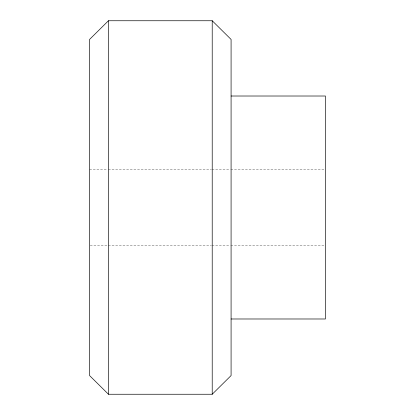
<?xml version="1.0" encoding="UTF-8"?>
<svg xmlns="http://www.w3.org/2000/svg" width="415" height="415" viewBox="0 0 415 415"><rect width="100%" height="100%" fill="white"/><g stroke="black" fill="none" stroke-linecap="round" stroke-linejoin="round"><path stroke-width="0.31" stroke-dasharray="2.08 1.56" d="M89.578 169.766L107.718 169.766M108.367 169.766L211.385 169.766M212.034 169.766L230.18 169.766M230.823 169.766L324.774 169.766M90.226 245.234L107.718 245.234M108.367 245.234L211.385 245.234M212.034 245.234L230.18 245.234M230.823 245.234L324.774 245.234"/><path stroke-width="0.62" d="M108.445 20.75L89.578 39.425L89.578 375.575L108.445 394.25L212.215 394.25L231.082 375.575L231.082 39.425L212.215 20.75L108.445 20.75L108.445 394.25M231.082 96.015L325.422 96.015L325.422 318.985L231.082 318.985M212.215 20.75L212.215 394.25"/></g></svg>
